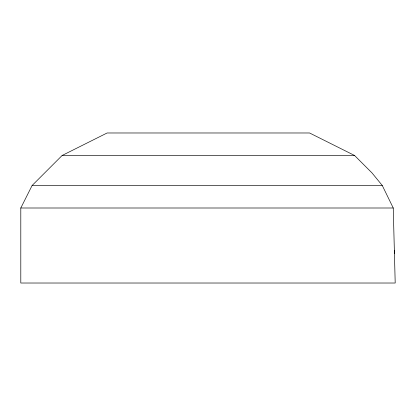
<?xml version="1.0" encoding="UTF-8"?>
<svg xmlns="http://www.w3.org/2000/svg" width="416" height="416" viewBox="0 0 416 416"><rect width="100%" height="100%" fill="white"/><g stroke="black" fill="none" stroke-linecap="round" stroke-linejoin="round"><path stroke-width="0.62" d="M20.8 208L32.11 185.494L62.119 155.485L107.13 132.98L309.561 132.98L354.572 155.485L371.998 172.916L382.278 185.494L393.245 208L395.2 283.02L20.8 283.02L20.8 208L393.245 208M62.119 155.485L354.572 155.485M32.11 185.494L382.278 185.494M394.503 250.25L394.503 253.458"/></g></svg>
